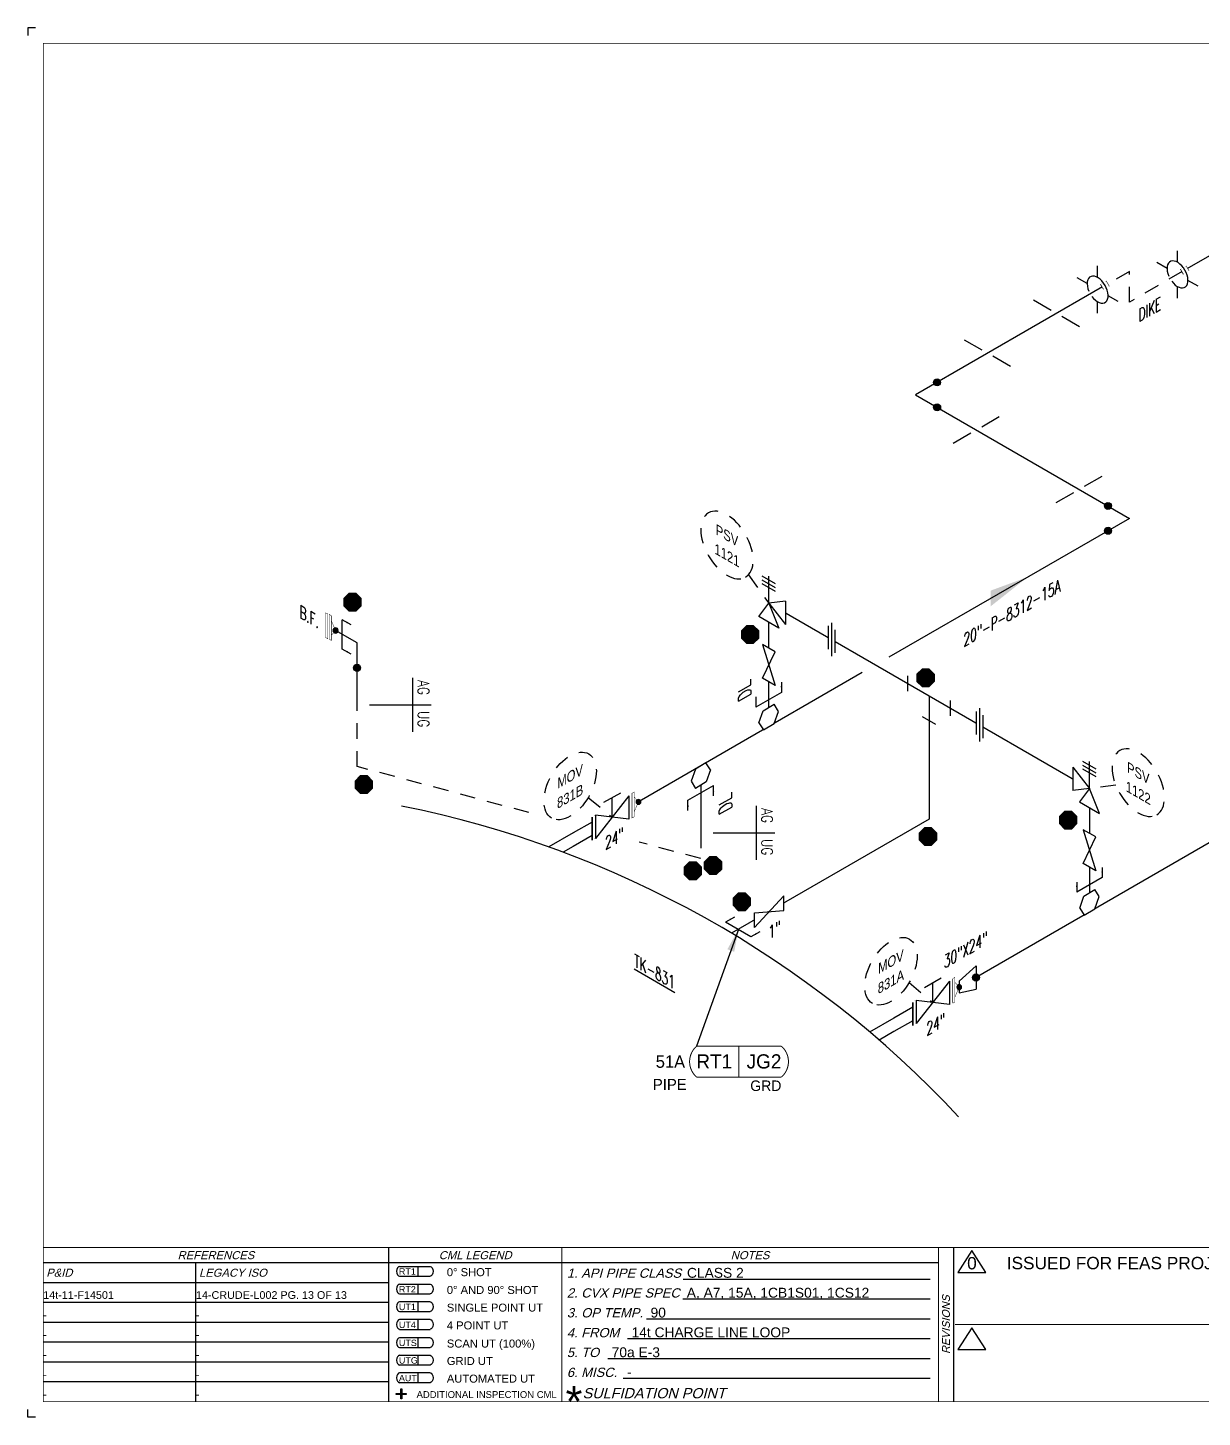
# Model space of a CAD drawing. Header units: inches. Extents: x 0.1 to 17.4, y 0.1 to 11.4.
# Drawn here: x 0.12 to 9.64, y 0.12 to 11.37 of the extents above; entities that cross this region are included whole.
import ezdxf
from ezdxf.enums import TextEntityAlignment as Align

# ---------------------------------------------------------------- set-up
doc = ezdxf.new("R2010")
doc.units = ezdxf.units.IN
doc.header["$MEASUREMENT"] = 0
doc.linetypes.add('HIDDEN2', pattern=[0.1875, 0.125, -0.0625])
for name, color, linetype in [('3', 1, 'Continuous'), ('BORDER', 3, 'Continuous'), ('BORDERTEXT', 7, 'Continuous'), ('COMP', 1, 'Continuous'), ('DL', 20, 'Continuous'), ('EQUIP', 131, 'Continuous'), ('EQUIP-ANNO', 150, 'Continuous'), ('FITTINGS', 4, 'Continuous'), ('FLOW', 1, 'Continuous'), ('PART_PCML', 7, 'Continuous'), ('PART_SelectedCML_RT', 132, 'Continuous'), ('PIPE-ANNO', 150, 'HIDDEN2'), ('TEXT', 7, 'Continuous'), ('WELD POINTS', 41, 'Continuous'), ('Welds', 7, 'Continuous')]:
    doc.layers.add(name, color=color, linetype=linetype)
doc.layers.add('PIPE', color=7, linetype='Continuous', lineweight=30)
doc.styles.add('CMLPAS', font='')
doc.styles.add('FEASStandard', font='arial.ttf')
doc.styles.add('ISO30', font='simplex.shx', dxfattribs={"width": 0.85, "oblique": 30, "height": 0.075})
doc.styles.add('PART_Standard', font='romans', dxfattribs={"width": 0.8, "height": 0.09})
doc.styles.add('Richmond', font='arial.ttf')
doc.styles.add('SIMPLEX', font='ROMANS')
doc.styles.get("Standard").update_dxf_attribs({"font": 'arial.ttf'})
doc.styles.get('CMLPAS').set_extended_font_data('Cordia New')
doc.dimstyles.new('Richmond', dxfattribs={"dimtxt": 0.18, "dimasz": 0.18, "dimexe": 0.18, "dimexo": 0.0625, "dimgap": 0.09, "dimtad": 0, "dimtih": 1, "dimtoh": 1, "dimdec": 4, "dimzin": 0, "dimdsep": 46, "dimtxsty": 'Richmond', "dimcen": 0.09, "dimadec": 0, "dimazin": 0, "dimtfac": 1, "dimtdec": 4, "dimtofl": 0, "dimtmove": 0, "dimatfit": 3, "dimfxl": 1, "dimtolj": 1, "dimtzin": 0, "dimarcsym": 0})
doc.dimstyles.get("Standard").update_dxf_attribs({"dimtxt": 0.18, "dimasz": 0.18, "dimexe": 0.18, "dimexo": 0.0625, "dimgap": 0.09, "dimtad": 0, "dimtih": 1, "dimtoh": 1, "dimdec": 4, "dimzin": 0, "dimdsep": 46, "dimtxsty": 'Standard', "dimcen": 0.09, "dimadec": 0, "dimazin": 0, "dimtfac": 1, "dimtdec": 4, "dimtofl": 0, "dimtmove": 0, "dimatfit": 3, "dimfxl": 1, "dimtolj": 1, "dimtzin": 0, "dimarcsym": 0})

# ---------------------------------------------------------------- blocks, each defined once
blk = doc.blocks.new('Border')
h = blk.add_hatch(color=256)
h.dxf.hatch_style = 1
h.paths.add_polyline_path([(3.147, 0.317), (3.11, 0.317), (3.11, 0.31), (3.147, 0.31), (3.147, 0.273), (3.154, 0.273), (3.154, 0.31), (3.191, 0.31), (3.191, 0.317), (3.154, 0.317), (3.154, 0.354), (3.147, 0.354)])
blk.add_line((5.432, 1.244), (7.435, 1.244))
for points in [[(5.43, 1.083), (7.435, 1.083)], [(5.136, 0.922), (7.435, 0.922)], [(4.982, 0.762), (7.435, 0.762)], [(4.822, 0.601), (7.435, 0.601)], [(3.147, 0.317), (3.147, 0.354), (3.154, 0.354), (3.154, 0.317)], [(4.947, 0.44), (7.435, 0.44)], [(3.147, 0.31), (3.11, 0.31), (3.11, 0.317), (3.147, 0.317)], [(3.154, 0.31), (3.154, 0.273), (3.147, 0.273), (3.147, 0.31)], [(3.154, 0.317), (3.191, 0.317), (3.191, 0.31), (3.154, 0.31)]]:
    blk.add_lwpolyline(points)
at = {"layer": 'BORDER'}
for p, q in [((7.625, 0.25), (7.625, 1.5)), ((7.5, 1.375), (0.25, 1.375)), ((1.487, 0.25), (1.487, 1.375)), ((1.487, 1.214), (0.25, 1.214)), ((3.048, 1.214), (1.487, 1.214)), ((1.487, 1.054), (0.25, 1.054)), ((3.048, 1.054), (1.487, 1.054)), ((1.487, 0.893), (0.25, 0.893)), ((3.048, 0.893), (1.487, 0.893)), ((1.487, 0.732), (0.25, 0.732)), ((3.048, 0.732), (1.487, 0.732)), ((1.487, 0.571), (0.25, 0.571)), ((3.048, 0.571), (1.487, 0.571)), ((1.487, 0.411), (0.25, 0.411)), ((3.048, 0.411), (1.487, 0.411))]:
    blk.add_line(p, q, dxfattribs=at)
at = {"layer": 'BORDER', "const_width": 0.005}
blk.add_lwpolyline([(0.25, 0.25), (17.25, 0.25), (17.25, 11.25), (0.25, 11.25)], close=True, dxfattribs=at)
at = {"layer": 'BORDER', "const_width": 0.00833}
for points in [[(17.25, 1.5), (0.25, 1.5)], [(3.048, 0.25), (3.048, 1.5)], [(4.45, 0.25), (4.45, 1.5)], [(7.5, 0.25), (7.5, 1.5)], [(7.634, 0.875), (10.375, 0.875)]]:
    blk.add_lwpolyline(points, dxfattribs=at)
at = {"layer": 'BORDERTEXT', "color": 7, "linetype": 'Continuous'}
for p, q in [((3.137, 1.346), (3.383, 1.346)), ((3.137, 1.267), (3.383, 1.267)), ((3.137, 1.202), (3.383, 1.202)), ((3.137, 1.123), (3.383, 1.123))]:
    blk.add_line(p, q, dxfattribs=at)
at = {"layer": 'BORDERTEXT'}
for p, q in [((3.283, 1.346), (3.283, 1.267)), ((3.283, 1.202), (3.283, 1.123)), ((3.283, 1.059), (3.283, 0.98)), ((3.283, 1.059), (3.283, 0.98)), ((3.283, 0.915), (3.283, 0.836)), ((3.283, 0.915), (3.283, 0.836)), ((3.283, 0.768), (3.283, 0.689)), ((3.283, 0.768), (3.283, 0.689)), ((3.283, 0.626), (3.283, 0.548)), ((3.283, 0.626), (3.283, 0.548)), ((3.283, 0.483), (3.283, 0.405)), ((3.283, 0.483), (3.283, 0.405))]:
    blk.add_line(p, q, dxfattribs=at)
at = {"layer": 'BORDERTEXT', "color": 7}
for p, q in [((3.383, 1.059), (3.137, 1.059)), ((3.137, 0.98), (3.383, 0.98)), ((3.383, 0.915), (3.137, 0.915)), ((3.137, 0.836), (3.383, 0.836)), ((3.383, 0.768), (3.137, 0.768)), ((3.137, 0.689), (3.383, 0.689)), ((3.383, 0.626), (3.137, 0.626)), ((3.137, 0.548), (3.383, 0.548)), ((3.383, 0.483), (3.137, 0.483)), ((3.137, 0.405), (3.383, 0.405))]:
    blk.add_line(p, q, dxfattribs=at)
at = {"layer": 'BORDERTEXT'}
for centre in [(3.137, 1.307), (3.137, 1.163), (3.137, 1.02), (3.137, 0.876), (3.137, 0.729), (3.137, 0.587), (3.137, 0.444)]:
    blk.add_ellipse(centre, major_axis=(0, -0.0394), ratio=0.624439, start_param=3.141593, end_param=6.283185, dxfattribs=at)
at = {"layer": 'BORDERTEXT', "extrusion": (0, 0, -1)}
for centre in [(3.383, 1.307), (3.383, 1.163), (3.383, 1.02), (3.383, 0.876), (3.383, 0.729), (3.383, 0.587), (3.383, 0.444)]:
    blk.add_ellipse(centre, major_axis=(0, -0.0394), ratio=0.624439, start_param=3.141593, end_param=6.283185, dxfattribs=at)
at = {"layer": 'BORDERTEXT', "style": 'FEASStandard', "oblique": 15}
for s, p in [('REFERENCES', (1.649, 1.437)), ('CML LEGEND', (3.749, 1.437)), ('NOTES', (5.975, 1.437))]:
    blk.add_text(s, height=0.065, dxfattribs=at).set_placement(p, align=Align.MIDDLE)
for s, p in [('P&ID', (0.275, 1.295)), ('LEGACY ISO', (1.512, 1.295))]:
    blk.add_text(s, height=0.065, dxfattribs=at).set_placement(p, align=Align.MIDDLE_LEFT)
at = {"layer": 'BORDERTEXT', "style": 'FEASStandard'}
for s, height, p in [('RT1', 0.0518, (3.131, 1.279)), ('0%%D SHOT', 0.0648, (3.519, 1.267)), ('RT2', 0.0518, (3.131, 1.135)), ('0%%D AND 90%%D SHOT', 0.0648, (3.519, 1.123)), ('UT1', 0.0518, (3.131, 0.992)), ('SINGLE POINT UT', 0.0648, (3.519, 0.98)), ('4 POINT UT', 0.0648, (3.519, 0.836)), ('UT4', 0.0518, (3.131, 0.847)), ('UTS', 0.0518, (3.131, 0.701)), ('SCAN UT (100%%%)', 0.0648, (3.519, 0.689)), ('UTG', 0.0518, (3.131, 0.559)), ('GRID UT', 0.0648, (3.519, 0.548)), ('AUT', 0.0518, (3.131, 0.416)), ('AUTOMATED UT', 0.0648, (3.519, 0.405)), ('ADDITIONAL INSPECTION CML', 0.055, (3.274, 0.281))]:
    blk.add_text(s, height=height, dxfattribs=at).set_placement(p)
at = {"layer": 'BORDERTEXT', "style": 'FEASStandard', "oblique": 15}
for s, height, p in [('1. API PIPE CLASS', 0.075, (4.491, 1.254)), ('2. CVX PIPE SPEC', 0.075, (4.491, 1.094)), ('3. OP TEMP.', 0.075, (4.491, 0.933)), ('4. FROM ', 0.075, (4.491, 0.772)), ('5. TO ', 0.075, (4.491, 0.612)), ('6. MISC. ', 0.075, (4.491, 0.451)), ('SULFIDATION POINT', 0.08333, (4.619, 0.278))]:
    blk.add_text(s, height=height, dxfattribs=at).set_placement(p)
blk.add_text('REVISIONS', height=0.0625, rotation=90, dxfattribs=at).set_placement((7.562, 0.875), align=Align.MIDDLE)
at = {"layer": 'BORDERTEXT', "insert": (4.481, 0.378), "char_height": 0.25, "attachment_point": 1, "style": 'FEASStandard'}
blk.add_mtext('*', dxfattribs=at)
blk = doc.blocks.new('BORDER TEXT')
at = {"layer": 'BORDERTEXT'}
for tag, p, height, style in [('API_PIPE_CLASS', (5.464, 1.254), 0.08, 'Richmond'), ('MATERIAL1', (12.263, 1.211), 0.08, 'Richmond'), ('P&ID_#1', (0.25, 1.083), 0.0625, 'FEASStandard'), ('LINE_#1', (1.487, 1.083), 0.0625, 'FEASStandard'), ('CVX_PIPE_SPEC', (5.462, 1.093), 0.08, 'Richmond'), ('OP_TEMP', (5.169, 0.932), 0.08, 'Richmond'), ('MATERIAL2', (12.263, 1.04), 0.08, 'Richmond'), ('P&ID_#2', (0.25, 0.922), 0.0625, 'FEASStandard'), ('LINE_#2', (1.487, 0.922), 0.0625, 'FEASStandard'), ('MATERIAL3', (12.263, 0.868), 0.08, 'Richmond'), ('P&ID_#3', (0.25, 0.762), 0.0625, 'FEASStandard'), ('LINE_#3', (1.487, 0.762), 0.0625, 'FEASStandard'), ('FROM', (5.015, 0.772), 0.08, 'Richmond'), ('TO', (4.854, 0.611), 0.08, 'Richmond'), ('MATERIAL4', (12.263, 0.696), 0.08, 'Richmond'), ('P&ID_#4', (0.25, 0.601), 0.0625, 'FEASStandard'), ('LINE_#4', (1.487, 0.601), 0.0625, 'FEASStandard'), ('MATERIAL5', (12.263, 0.525), 0.08, 'Richmond'), ('P&ID_#5', (0.25, 0.44), 0.0625, 'FEASStandard'), ('LINE_#5', (1.487, 0.44), 0.0625, 'FEASStandard'), ('MISC', (4.979, 0.451), 0.08, 'Richmond'), ('INSULATION', (12.928, 0.414), 0.0625, 'FEASStandard'), ('P&ID_#6', (0.25, 0.28), 0.0625, 'FEASStandard'), ('LINE_#6', (1.487, 0.28), 0.0625, 'FEASStandard'), ('PWHT', (12.928, 0.281), 0.0625, 'FEASStandard')]:
    blk.add_attdef(tag, p, '', height=height, dxfattribs=dict(at, style=style))
at = {"layer": 'BORDERTEXT', "style": 'FEASStandard'}
for tag, p in [('DR.BY', (11.075, 0.562)), ('DR.BY_DATE', (11.95, 0.562)), ('CHK_BY', (11.075, 0.354)), ('CHK._BY_DATE', (11.95, 0.354))]:
    blk.add_attdef(tag, text='', height=0.1, dxfattribs=at).set_placement(p, align=Align.MIDDLE_CENTER)
at = {"layer": 'BORDERTEXT', "style": 'PART_Standard', "width": 0.8}
for tag, p in [('PLANT_NUMBER', (13.938, 0.384)), ('SYSTEM_NUMBER', (14.812, 0.384)), ('CIRCUIT_NUMBER', (15.688, 0.384)), ('SHEET_NUMBER', (16.5, 0.384)), ('REVISION', (17.062, 0.384))]:
    blk.add_attdef(tag, text='', height=0.15, dxfattribs=at).set_placement(p, align=Align.MIDDLE_CENTER)
blk = doc.blocks.new('6_PASS-THROUGH_GRADE_00')
at = {"color": 0, "linetype": 'ByBlock', "lineweight": -2}
for p, q in [((-0.166, 0.096), (-0.085, 0.049)), ((0.085, 0.049), (0.166, 0.096)), ((-0.166, -0.096), (-0.085, -0.049)), ((-0.024, -0.045), (0, -0.045)), ((-0.024, -0.093), (0, -0.093)), ((0, -0.045), (0, -0.093)), ((0, -0.045), (0.024, -0.045)), ((0, -0.093), (0.024, -0.093)), ((0.085, -0.049), (0.166, -0.096))]:
    blk.add_line(p, q, dxfattribs=at)
blk.add_wipeout([(-0.024, -0.045), (0.024, -0.045), (0.024, -0.093), (-0.024, -0.093)], dxfattribs=at)
blk.add_ellipse((0, 0), major_axis=(-0.12, 0), ratio=0.57735, start_param=4.915034, end_param=10.792929, dxfattribs=at)
blk = doc.blocks.new('2_ELBOW_WELD_330')
at = {"linetype": 'ByBlock', "lineweight": -2}
h = blk.add_hatch(color=0, dxfattribs=at)
edge = h.paths.add_edge_path()
edge.add_arc((0.174, -0.1), 0.0286, 0, 360)
h = blk.add_hatch(color=0, dxfattribs=at)
edge = h.paths.add_edge_path()
edge.add_arc((0, -0.201), 0.0286, 0, 360)
at = {"color": 0, "linetype": 'ByBlock', "lineweight": -2}
for centre in [(0.174, -0.1), (0, -0.201)]:
    blk.add_circle(centre, 0.0286, dxfattribs=at)
blk = doc.blocks.new('2_NOZZLE_FLANGE_EQUIPMENT_30')
blk.add_wipeout([(-0.176, -0.046), (-0.176, -0.156), (-0.023, -0.068), (-0.023, -0.107), (0, -0.094), (0, 0.094), (-0.023, 0.08), (-0.023, 0.041)])
at = {"color": 0, "linetype": 'ByBlock', "lineweight": -2}
for p, q in [((-0.023, 0.041), (-0.176, -0.046)), ((-0.023, -0.107), (-0.023, 0.08)), ((0, -0.094), (0, 0.094)), ((-0.023, -0.068), (-0.176, -0.156))]:
    blk.add_line(p, q, dxfattribs=at)
blk = doc.blocks.new('3_VALVE_FLANGE_GATE_30')
at = {"color": 0, "linetype": 'ByBlock', "lineweight": -2}
blk.add_wipeout([(-0.162, -0.187), (-0.135, -0.172), (0, 0), (0.135, -0.016), (0.162, 0), (0.162, 0.187), (0.135, 0.172), (0, 0), (-0.135, 0.016), (-0.162, 0)], dxfattribs=at)
for p, q in [((0.135, 0.172), (-0.135, -0.172)), ((0.068, 0.195), (-0.068, 0.117)), ((0, 0), (0, 0.156)), ((0.135, 0.172), (0.135, -0.016)), ((0.162, 0.187), (0.162, 0)), ((-0.162, 0), (-0.162, -0.187)), ((-0.135, 0.016), (-0.135, -0.172)), ((0.135, -0.016), (-0.135, 0.016))]:
    blk.add_line(p, q, dxfattribs=at)
blk = doc.blocks.new('AM9A04')
at = {"linetype": 'Continuous', "const_width": 0.01}
blk.add_lwpolyline([(0, -0.289), (0, 0.289), (-0.05, 0.318), (-0.05, -0.26)], close=True, dxfattribs=at)
at = {"const_width": 0.01}
blk.add_lwpolyline([(-0.05, -0.144), (-0.15, 0.087), (-0.05, 0.202)], dxfattribs=at)
blk = doc.blocks.new('A09')
at = {"layer": 'Welds'}
h = blk.add_hatch(color=256, dxfattribs=at)
h.dxf.hatch_style = 1
h.paths.add_polyline_path([(-0.03, 0, 1), (0.03, 0, 1)])
blk.add_circle((0, 0), 0.03, dxfattribs=at)
blk = doc.blocks.new('*U21')
blk.add_wipeout([(0.052, -0.03), (0.017, -0.07), (0.017, -0.11), (0, -0.1), (0, 0.1), (0.017, 0.09), (0.017, 0.05)]).dxf.layer = 'COMP'
at = {"layer": '3', "xscale": 0.65, "yscale": 0.65, "zscale": 0.65}
blk.add_blockref('A09', (0.052, -0.03), dxfattribs=at)
at = {"layer": 'COMP', "xscale": 0.3466300616258731, "yscale": 0.3466300616258731, "zscale": 0.3466300616258731, "rotation": 180}
blk.add_blockref('AM9A04', (0, 0), dxfattribs=at)
blk = doc.blocks.new('*U23')
blk.add_wipeout([(0.043, 0.026), (0.078, 0.124), (0.043, 0.182), (-0.045, 0.129), (-0.079, 0.031), (-0.043, -0.026)])
at = {"layer": 'FITTINGS', "linetype": 'Continuous'}
for p, q in [((-0.079, 0.031), (-0.045, 0.129)), ((-0.045, 0.129), (0.043, 0.182)), ((0.078, 0.124), (0.043, 0.182)), ((0.043, 0.026), (0.078, 0.124)), ((-0.079, 0.031), (-0.043, -0.026)), ((-0.043, -0.026), (0.043, 0.026))]:
    blk.add_line(p, q, dxfattribs=at)
blk = doc.blocks.new('2_TEE_THREAD_30')
at = {"color": 0, "linetype": 'ByBlock', "lineweight": -2}
for p, q in [((0.054, 0.232), (-0.054, 0.17)), ((0.174, 0.163), (0.174, 0.038)), ((-0.054, -0.232), (0.054, -0.17))]:
    blk.add_line(p, q, dxfattribs=at)
blk = doc.blocks.new('3_VALVE_THREAD_PSV_30')
at = {"color": 0, "linetype": 'ByBlock', "lineweight": -2}
blk.add_wipeout([(-0.081, -0.203), (0, 0), (0.135, 0.172), (0.135, -0.016), (0, 0), (0.081, -0.109)], dxfattribs=at)
for p, q in [((-0.054, 0.156), (0.054, 0.219)), ((-0.054, 0.125), (0.054, 0.187)), ((-0.054, 0.094), (0.054, 0.156)), ((0, 0), (0, 0.219)), ((0.135, 0.172), (0, 0)), ((0.135, 0.172), (0.135, -0.016)), ((-0.081, -0.203), (0, 0)), ((0, 0), (0.135, -0.016)), ((0, 0), (0.081, -0.109)), ((0.081, -0.109), (-0.081, -0.203))]:
    blk.add_line(p, q, dxfattribs=at)
blk = doc.blocks.new('3_VALVE_THREAD_PSV_330')
at = {"color": 0, "linetype": 'ByBlock', "lineweight": -2}
for p, q in [((0.054, 0.156), (-0.054, 0.219)), ((0.054, 0.125), (-0.054, 0.187)), ((0.054, 0.094), (-0.054, 0.156))]:
    blk.add_line(p, q, dxfattribs=at)
blk.add_wipeout([(0.135, 0.016), (0, 0), (-0.081, -0.109), (0.081, -0.203), (0, 0), (0.135, -0.172)], dxfattribs=at)
for p, q in [((0, 0), (0, 0.219)), ((0.135, 0.016), (0, 0)), ((0.135, 0.016), (0.135, -0.172)), ((-0.081, -0.109), (0, 0)), ((0.081, -0.203), (-0.081, -0.109)), ((0, 0), (0.135, -0.172)), ((0, 0), (0.081, -0.203))]:
    blk.add_line(p, q, dxfattribs=at)
blk = doc.blocks.new('*U29')
blk.add_wipeout([(-0.051, -0.107), (0.051, -0.166), (0, 0), (0.051, 0.107), (-0.051, 0.166), (0, 0)]).dxf.layer = 'FITTINGS'
at = {"layer": 'FITTINGS'}
blk.add_lwpolyline([(-0.051, -0.107), (0.051, 0.107), (-0.051, 0.166), (0.051, -0.166)], close=True, dxfattribs=at)
blk = doc.blocks.new('*U30')
blk.add_wipeout([(-0.043, -0.026), (-0.078, -0.124), (-0.043, -0.182), (0.045, -0.129), (0.079, -0.031), (0.043, 0.026)])
at = {"layer": 'FITTINGS', "linetype": 'Continuous'}
for p, q in [((0.043, 0.026), (-0.043, -0.026)), ((0.079, -0.031), (0.043, 0.026)), ((-0.043, -0.026), (-0.078, -0.124)), ((0.079, -0.031), (0.045, -0.129)), ((-0.078, -0.124), (-0.043, -0.182)), ((0.045, -0.129), (-0.043, -0.182))]:
    blk.add_line(p, q, dxfattribs=at)
blk = doc.blocks.new('2_UNION_THREAD_30')
at = {"color": 0, "linetype": 'ByBlock', "lineweight": -2}
blk.add_wipeout([(-0.027, -0.109), (0.027, -0.078), (0.027, 0.109), (-0.027, 0.078)], dxfattribs=at)
for p, q in [((0, 0.135), (0, -0.135)), ((-0.027, 0.078), (-0.027, -0.109)), ((0.027, 0.109), (0.027, -0.078))]:
    blk.add_line(p, q, dxfattribs=at)
blk = doc.blocks.new('DL_Vert_330')
at = {"layer": 'DL', "style": 'ISO30', "oblique": 330, "width": 0.85}
blk.add_text('DL', height=0.1, rotation=90, dxfattribs=at).set_placement((0, 0))
blk = doc.blocks.new('1_ID-BUBBLE_INSTRUMENT_330')
at = {"color": 0, "linetype": 'ByBlock', "lineweight": -2, "extrusion": (0, 0, -1)}
blk.add_ellipse((0, 0), major_axis=(0.15, -0.26), ratio=0.57735, dxfattribs=at)
at = {"color": 0, "linetype": 'ByBlock', "lineweight": -2, "oblique": 330}
for tag, p in [('INST.TYPE', (0.019, 0.067)), ('NUM', (0.019, -0.094))]:
    blk.add_attdef(tag, text='', height=0.075, rotation=330, dxfattribs=at).set_placement(p, align=Align.MIDDLE_CENTER)
blk = doc.blocks.new('1_Text_330')
at = {"layer": 'TEXT', "style": 'PART_Standard', "oblique": 330, "width": 0.8}
blk.add_attdef('3/4"', (0, 0), '', height=0.09, rotation=330, dxfattribs=at)
blk = doc.blocks.new('2_REDUCER_THREAD_CONCENTRIC_30')
at = {"color": 0, "linetype": 'ByBlock', "lineweight": -2}
blk.add_wipeout([(0.068, 0.086), (-0.068, 0.055), (-0.068, -0.133), (0.068, -0.008)], dxfattribs=at)
for p, q in [((0.068, 0.086), (-0.068, 0.055)), ((-0.068, -0.133), (-0.068, 0.055)), ((0.068, -0.008), (0.068, 0.086)), ((0.068, -0.008), (-0.068, -0.133))]:
    blk.add_line(p, q, dxfattribs=at)
blk = doc.blocks.new('2_WELD_SINGLE_00')
at = {"linetype": 'ByBlock', "lineweight": -2}
h = blk.add_hatch(color=0, dxfattribs=at)
edge = h.paths.add_edge_path()
edge.add_arc((0, 0), 0.0286, 0, 360)
at = {"color": 0, "linetype": 'ByBlock', "lineweight": -2}
blk.add_circle((0, 0), 0.0286, dxfattribs=at)
blk = doc.blocks.new('1_ID-BUBBLE_INSTRUMENT_30')
at = {"color": 0, "linetype": 'ByBlock', "lineweight": -2}
blk.add_ellipse((0, 0), major_axis=(-0.15, -0.26), ratio=0.57735, dxfattribs=at)
at = {"color": 0, "linetype": 'ByBlock', "lineweight": -2, "oblique": 30}
for tag, p in [('INST.TYPE', (-0.019, 0.067)), ('NUM', (-0.019, -0.094))]:
    blk.add_attdef(tag, text='', height=0.075, rotation=30, dxfattribs=at).set_placement(p, align=Align.MIDDLE_CENTER)
blk = doc.blocks.new('1_Text_30')
at = {"layer": 'TEXT', "style": 'PART_Standard', "oblique": 30, "width": 0.8}
blk.add_attdef('TEXT', (0, 0), '', height=0.09, rotation=30, dxfattribs=at)
blk = doc.blocks.new('1_ARROW_FLOW_30')
at = {"color": 0, "linetype": 'ByBlock'}
blk.add_solid([(-0.15, -0.15), (0.15, 0.087), (-0.15, -0.023)], dxfattribs=at)
blk = doc.blocks.new('*U46')
blk.add_wipeout([(-0.118, -0.009), (-0.118, -0.128), (0, 0), (0.118, 0.009), (0.118, 0.128), (0, 0)]).dxf.layer = 'FITTINGS'
at = {"layer": 'FITTINGS'}
blk.add_lwpolyline([(-0.118, -0.009), (0.118, 0.009), (0.118, 0.128), (-0.118, -0.128)], close=True, dxfattribs=at)
blk = doc.blocks.new('1_Text_00')
at = {"layer": 'TEXT', "style": 'PART_Standard', "width": 0.8}
blk.add_attdef('TEXT', (-0.062, -0.014), '', height=0.09, dxfattribs=at)
blk = doc.blocks.new('4_SUPPORT_I-BEAM_30')
at = {"color": 0, "linetype": 'ByBlock', "lineweight": -2}
for p, q in [((-0.044, 0.025), (-0.186, 0.107)), ((0.186, -0.107), (0.044, -0.025))]:
    blk.add_line(p, q, dxfattribs=at)
blk = doc.blocks.new('PART_PCML')
blk.add_hatch(color=0).paths.add_polyline_path([(-0.07, -0.029), (-0.029, -0.07), (0.029, -0.07), (0.07, -0.029), (0.07, 0.029), (0.029, 0.07), (-0.029, 0.07), (-0.07, 0.029)])
at = {"color": 7, "const_width": 0.009}
blk.add_lwpolyline([(-0.07, 0.029), (-0.029, 0.07), (0.029, 0.07), (0.07, 0.029), (0.07, -0.029), (0.029, -0.07), (-0.029, -0.07), (-0.07, -0.029), (-0.07, 0.029), (-0.029, 0.07)], dxfattribs=at)
at = {"color": 18, "true_color": 0x000000}
blk.add_lwpolyline([(-0.029, 0.07), (-0.07, 0.029), (-0.07, -0.029), (-0.029, -0.07), (0.029, -0.07), (0.07, -0.029), (0.07, 0.029), (0.029, 0.07)], close=True, dxfattribs=at)
at = {"color": 7, "true_color": 0xffffff, "style": 'SIMPLEX', "width": 0.8, "flags": 1}
for tag, p in [('CIRCUIT', (-0.094, 0.089)), ('DM', (-0.053, -0.133)), ('TYPE', (-0.075, -0.204))]:
    blk.add_attdef(tag, p, '', height=0.0586, dxfattribs=at)
at = {"color": 7, "true_color": 0xffffff, "style": 'SIMPLEX', "width": 0.8}
blk.add_attdef('DMDISP', text='', height=0.0586, dxfattribs=at).set_placement((0, 0), align=Align.MIDDLE_CENTER)
blk = doc.blocks.new('CMLPAS')
at = {"const_width": 0.008}
blk.add_lwpolyline([(0.063, 0.125, 0.454441), (0.063, -0.125), (0.75, -0.125, 0.454441), (0.75, 0.125)], format="xyb", close=True, dxfattribs=at)
blk.add_lwpolyline([(0.406, -0.125), (0.406, 0.125)], dxfattribs=at)
at = {"style": 'CMLPAS', "flags": 1}
for tag, p in [('STATE', (0.75, 0.623)), ('DL', (0.75, 0.482)), ('CIRCUIT', (0.75, 0.341)), ('SUBSINTERVAL(MONTHS)', (-0.025, -0.335)), ('OLD_ID', (0.75, -0.337)), ('OLD_NDE', (0.75, -0.478)), ('OLD_ENTY', (0.741, -0.636)), ('SIZE', (0.747, -0.761)), ('SPEC', (0.747, -0.902)), ('JUSTIFY', (0.747, -1.043)), ('COMMENTS', (0.747, -1.185)), ('OLD_ASSET', (0.75, -1.326)), ('SCHED', (0.737, -1.469)), ('NOM_THICK', (0.752, -1.61)), ('CORR_ALLOW', (0.763, -1.745)), ('TML_STATUS', (0.772, -1.878)), ('FLOW_ORDER', (0.778, -2.13))]:
    blk.add_attdef(tag, text='', height=0.1, dxfattribs=at).set_placement(p, align=Align.MIDDLE_RIGHT)
at = {"style": 'CMLPAS'}
for tag, height, p in [('CHILD', 0.25, (0.75, 0.269)), ('###', 0.115, (0.75, 0.002)), ('ACCESS', 0.085, (0.75, -0.195))]:
    blk.add_attdef(tag, text='', height=height, dxfattribs=at).set_placement(p, align=Align.MIDDLE_RIGHT)
at = {"color": 152, "style": 'CMLPAS'}
for tag, height, p in [('SPECIAL', 0.085, (0.405, 0.19)), ('DM-TYPE', 0.1, (-0.03, 0)), ('COMP', 0.09, (-0.017, -0.185))]:
    blk.add_attdef(tag, text='', height=height, dxfattribs=at).set_placement(p, align=Align.MIDDLE_RIGHT)
at = {"style": 'CMLPAS'}
blk.add_attdef('NDE', text='', height=0.115, dxfattribs=at).set_placement((0.206, 0.002), align=Align.MIDDLE_CENTER)
blk = doc.blocks.new('*U36')
at = {"color": 20, "linetype": 'ByBlock', "ltscale": 0.7}
blk.add_line((0.103, 0.122), (-0.103, 0.003), dxfattribs=at)
for points in [[(0.103, 0.204), (0.103, 0.122)], [(-0.103, 0.086), (-0.103, 0.003)]]:
    blk.add_leader(points, dimstyle='Richmond', override={"dimasz": 0.04, "dimgap": 0.09, "dimtad": 0}, dxfattribs=at)
blk = doc.blocks.new('*U42')
at = {"color": 20, "linetype": 'ByBlock', "ltscale": 0.7}
blk.add_line((0.157, -0.028), (-0.048, 0.09), dxfattribs=at)
for points in [[(0.023, 0.132), (-0.048, 0.09)], [(0.228, 0.013), (0.157, -0.028)]]:
    blk.add_leader(points, dimstyle='Richmond', override={"dimasz": 0.04, "dimgap": 0.09, "dimtad": 0}, dxfattribs=at)
blk = doc.blocks.new('*U43')
at = {"color": 20, "linetype": 'ByBlock', "ltscale": 0.7}
blk.add_line((-0.103, -0.122), (0.103, -0.003), dxfattribs=at)
for points in [[(0.103, -0.086), (0.103, -0.003)], [(-0.103, -0.204), (-0.103, -0.122)]]:
    blk.add_leader(points, dimstyle='Richmond', override={"dimasz": 0.04, "dimgap": 0.09, "dimtad": 0}, dxfattribs=at)
blk = doc.blocks.new('*U44')
at = {"color": 20, "linetype": 'ByBlock', "ltscale": 0.7}
blk.add_line((0.054, -0.15), (0.054, 0.087), dxfattribs=at)
for points in [[(0.126, 0.046), (0.054, 0.087)], [(0.126, -0.191), (0.054, -0.15)]]:
    blk.add_leader(points, dimstyle='Richmond', override={"dimasz": 0.04, "dimgap": 0.09, "dimtad": 0}, dxfattribs=at)

msp = doc.modelspace()

# ---------------------------------------------------------------- linework, layer by layer
for p, q in [((0.125, 11.375), (0.125, 11.312)), ((0.187, 11.375), (0.125, 11.375)), ((0.125, 0.125), (0.125, 0.187)), ((0.187, 0.125), (0.125, 0.125))]:
    msp.add_line(p, q)
at = {"layer": 'BORDERTEXT'}
for points in [[(7.772, 1.474), (7.659, 1.298), (7.885, 1.298)], [(7.772, 0.849), (7.659, 0.673), (7.885, 0.673)]]:
    msp.add_lwpolyline(points, close=True, dxfattribs=at)
at = {"layer": 'COMP', "linetype": 'Continuous', "const_width": 0.00347}
msp.add_lwpolyline([(2.555, 6.428), (2.555, 6.628), (2.537, 6.638), (2.537, 6.438)], close=True, dxfattribs=at)
at = {"layer": 'PIPE'}
for p, q in [((10.78, 10.153), (9.476, 9.401)), ((8.829, 9.277), (7.316, 8.403)), ((7.316, 8.403), (9.048, 7.403)), ((9.048, 7.403), (7.1, 6.279)), ((6.126, 5.716), (6.126, 6.716)), ((6.126, 6.716), (8.724, 5.216)), ((2.792, 6.394), (2.618, 6.495)), ((2.792, 5.894), (2.792, 6.394)), ((12.512, 6.403), (7.316, 3.403)), ((6.883, 6.154), (4.718, 4.903)), ((7.425, 5.966), (7.425, 4.966)), ((5.575, 5.398), (5.575, 4.857)), ((8.724, 5.216), (8.724, 4.216)), ((7.425, 4.966), (5.825, 4.043))]:
    msp.add_line(p, q, dxfattribs=at)
at = {"layer": 'PIPE', "linetype": 'HIDDEN2'}
for p, q in [((9.048, 9.403), (8.829, 9.277)), ((9.048, 9.153), (9.048, 9.403)), ((9.476, 9.401), (9.048, 9.153)), ((2.792, 5.394), (2.792, 5.894)), ((4.184, 5.021), (2.792, 5.394)), ((5.575, 4.857), (5.575, 4.648)), ((5.575, 4.648), (5.076, 4.782))]:
    msp.add_line(p, q, dxfattribs=at)
at = {"layer": 'PIPE-ANNO', "linetype": 'Continuous'}
for p, q in [((3.242, 6.113), (3.242, 5.675)), ((2.892, 5.894), (3.392, 5.894)), ((6.025, 5.076), (6.025, 4.638)), ((5.675, 4.857), (6.175, 4.857))]:
    msp.add_line(p, q, dxfattribs=at)

# ---------------------------------------------------------------- block references
for p in [(5.982, 5.965), (5.826, 5.05)]:
    msp.add_blockref('DL_Vert_330', p)
at = {"layer": 'BORDER'}
msp.add_blockref('Border', (0, 0), dxfattribs=at)
at = {"layer": 'BORDERTEXT'}
ref = msp.add_blockref('BORDER TEXT', (0, 0), dxfattribs=at)
ref.add_attrib('MISC', '-', (4.979, 0.451), dxfattribs={"height": 0.08, "style": 'Richmond'})
ref.add_attrib('TO', '70a E-3', (4.854, 0.611), dxfattribs={"height": 0.08, "style": 'Richmond'})
ref.add_attrib('FROM', '14t CHARGE LINE LOOP', (5.015, 0.772), dxfattribs={"height": 0.08, "style": 'Richmond'})
ref.add_attrib('OP_TEMP', '90', (5.169, 0.932), dxfattribs={"height": 0.08, "style": 'Richmond'})
ref.add_attrib('CVX_PIPE_SPEC', 'A, A7, 15A, 1CB1S01, 1CS12', (5.462, 1.093), dxfattribs={"height": 0.08, "style": 'Richmond'})
ref.add_attrib('API_PIPE_CLASS', 'CLASS 2', (5.464, 1.254), dxfattribs={"height": 0.08, "style": 'Richmond'})
ref.add_attrib('LINE_#6', '-', (1.487, 0.28), dxfattribs={"height": 0.0625, "style": 'FEASStandard'})
ref.add_attrib('LINE_#5', '-', (1.487, 0.44), dxfattribs={"height": 0.0625, "style": 'FEASStandard'})
ref.add_attrib('LINE_#4', '-', (1.487, 0.601), dxfattribs={"height": 0.0625, "style": 'FEASStandard'})
ref.add_attrib('LINE_#3', '-', (1.487, 0.762), dxfattribs={"height": 0.0625, "style": 'FEASStandard'})
ref.add_attrib('LINE_#2', '-', (1.487, 0.922), dxfattribs={"height": 0.0625, "style": 'FEASStandard'})
ref.add_attrib('LINE_#1', '14-CRUDE-L002 PG. 13 OF 13', (1.487, 1.083), dxfattribs={"height": 0.0625, "style": 'FEASStandard'})
ref.add_attrib('P&ID_#6', '-', (0.25, 0.28), dxfattribs={"height": 0.0625, "style": 'FEASStandard'})
ref.add_attrib('P&ID_#5', '-', (0.25, 0.44), dxfattribs={"height": 0.0625, "style": 'FEASStandard'})
ref.add_attrib('P&ID_#4', '-', (0.25, 0.601), dxfattribs={"height": 0.0625, "style": 'FEASStandard'})
ref.add_attrib('P&ID_#3', '-', (0.25, 0.762), dxfattribs={"height": 0.0625, "style": 'FEASStandard'})
ref.add_attrib('P&ID_#2', '-', (0.25, 0.922), dxfattribs={"height": 0.0625, "style": 'FEASStandard'})
ref.add_attrib('P&ID_#1', '14t-11-F14501', (0.25, 1.083), dxfattribs={"height": 0.0625, "style": 'FEASStandard'})
at = {"layer": 'COMP', "xscale": 0.3466300616258731, "yscale": 0.3466300616258731, "zscale": 0.3466300616258731, "rotation": 180}
msp.add_blockref('AM9A04', (2.566, 6.525), dxfattribs=at)
at = {"layer": 'DL'}
for name, p in [('*U44', (2.618, 6.495)), ('*U42', (5.825, 4.043))]:
    msp.add_blockref(name, p, dxfattribs=at)
at = {"layer": 'EQUIP-ANNO'}
ref = msp.add_blockref('1_Text_330', (5.037, 3.775), dxfattribs=at)
ref.add_attrib('3/4"', '%%UTK-831', (5.037, 3.775), dxfattribs={"layer": 'PIPE-ANNO', "height": 0.09, "rotation": 330, "style": 'PART_Standard', "oblique": 330, "width": 0.8})
at = {"layer": 'FITTINGS'}
msp.add_blockref('4_SUPPORT_I-BEAM_30', (7.898, 8.74), dxfattribs=at)
at = {"layer": 'FITTINGS', "xscale": -1}
for p in [(7.807, 8.12), (8.641, 7.638)]:
    msp.add_blockref('4_SUPPORT_I-BEAM_30', p, dxfattribs=at)
at = {"layer": 'FITTINGS', "rotation": 239.9999999999999}
msp.add_blockref('2_TEE_THREAD_30', (7.425, 5.966), dxfattribs=at)
at = {"layer": 'FLOW'}
msp.add_blockref('1_ARROW_FLOW_30', (8.074, 6.841), dxfattribs=at)
at = {"layer": 'PART_PCML', "color": 13}
for p in [(2.755, 6.724), (7.397, 6.112), (2.847, 5.247), (7.416, 4.827), (5.675, 4.592)]:
    msp.add_blockref('PART_PCML', p, dxfattribs=at).add_auto_attribs({'DMDISP': '85A'})
at = {"layer": 'PART_PCML', "color": 96}
msp.add_blockref('PART_PCML', (5.512, 4.549), dxfattribs=at).add_auto_attribs({'DMDISP': '51B'})
at = {"layer": 'PART_SelectedCML_RT'}
msp.add_blockref('CMLPAS', (5.479, 3.004), dxfattribs=at).add_auto_attribs({'###': 'JG2', 'NDE': 'RT1', 'DM-TYPE': '51A', 'COMP': 'PIPE', 'ACCESS': 'GRD'})
at = {"layer": 'PIPE-ANNO'}
msp.add_blockref('1_ID-BUBBLE_INSTRUMENT_330', (9.119, 5.263), dxfattribs=at).add_auto_attribs({'INST.TYPE': 'PSV', 'NUM': '1122'})
at = {"layer": 'TEXT'}
for name, p, values in [('1_Text_30', (7.705, 6.361), {'TEXT': '20"-P-8312-15A'}), ('1_Text_330', (2.325, 6.601), {'3/4"': 'B.F.'})]:
    msp.add_blockref(name, p, dxfattribs=at).add_auto_attribs(values)
at = {"layer": 'TEXT', "rotation": 270}
for p, values in [((3.299, 6.031), {'TEXT': 'AG'}), ((3.299, 5.782), {'TEXT': 'UG'}), ((6.082, 4.994), {'TEXT': 'AG'}), ((6.082, 4.745), {'TEXT': 'UG'})]:
    msp.add_blockref('1_Text_00', p, dxfattribs=at).add_auto_attribs(values)
at = {"layer": 'WELD POINTS'}
for p, rotation in [((7.316, 8.403), 59.99999999999999), ((9.048, 7.403), 239.9999999999999)]:
    msp.add_blockref('2_ELBOW_WELD_330', p, dxfattribs=dict(at, rotation=rotation))
msp.add_blockref('2_WELD_SINGLE_00', (2.792, 6.193), dxfattribs=at)
at = {"layer": 'Welds', "xscale": -0.7, "yscale": 0.7, "zscale": 0.7}
msp.add_blockref('A09', (2.618, 6.495), dxfattribs=at)

# ---------------------------------------------------------------- texts
at = {"layer": 'BORDERTEXT', "style": 'FEASStandard'}
msp.add_text('ISSUED FOR FEAS PROJECT', height=0.1, dxfattribs=at).set_placement((9.028, 1.373), align=Align.MIDDLE_CENTER)
msp.add_attdef('0', text='', height=0.1, dxfattribs=at).set_placement((7.772, 1.372), align=Align.MIDDLE_CENTER)

# ---------------------------------------------------------------- leaders
at = {"layer": 'PART_SelectedCML_RT'}
msp.add_leader([(5.88, 4.073), (5.54, 3.129)], dimstyle='Standard', dxfattribs=at)

# ---------------------------------------------------------------- next in the draw order: block references
at = {"layer": 'FITTINGS', "rotation": 120}
for p in [(9.437, 9.378), (8.79, 9.255)]:
    msp.add_blockref('6_PASS-THROUGH_GRADE_00', p, dxfattribs=at)
at = {"layer": 'FITTINGS'}
for name, p in [('3_VALVE_THREAD_PSV_330', (6.126, 6.716)), ('*U29', (6.126, 6.216)), ('2_NOZZLE_FLANGE_EQUIPMENT_30', (4.718, 4.903)), ('*U29', (8.724, 4.716)), ('2_NOZZLE_FLANGE_EQUIPMENT_30', (7.316, 3.403))]:
    msp.add_blockref(name, p, dxfattribs=at)
at = {"layer": 'FITTINGS', "xscale": -1}
for name, p in [('2_UNION_THREAD_30', (6.634, 6.423)), ('2_UNION_THREAD_30', (7.832, 5.731)), ('3_VALVE_THREAD_PSV_30', (8.724, 5.216))]:
    msp.add_blockref(name, p, dxfattribs=at)
at = {"layer": 'PIPE'}
for name, p in [('*U23', (6.126, 5.716)), ('*U30', (5.575, 5.398)), ('*U23', (8.724, 4.216))]:
    msp.add_blockref(name, p, dxfattribs=at)

# ---------------------------------------------------------------- next in the draw order: linework, layer by layer
at = {"layer": 'FITTINGS'}
for p, q in [((4.542, 4.857), (4.344, 4.742)), ((4.542, 4.747), (4.46, 4.7)), ((7.14, 3.357), (6.943, 3.243)), ((7.14, 3.247), (7.02, 3.178))]:
    msp.add_line(p, q, dxfattribs=at)
at = {"layer": 'PIPE-ANNO'}
for p, q in [((5.961, 6.945), (6.126, 6.716)), ((8.938, 5.242), (8.724, 5.216))]:
    msp.add_line(p, q, dxfattribs=at)

# ---------------------------------------------------------------- next in the draw order: block references
at = {"layer": 'DL'}
for name, p in [('*U36', (6.126, 5.872)), ('*U43', (5.575, 5.242)), ('*U36', (8.724, 4.372))]:
    msp.add_blockref(name, p, dxfattribs=at)
at = {"layer": 'FITTINGS'}
for name, p in [('4_SUPPORT_I-BEAM_30', (8.457, 9.062)), ('3_VALVE_FLANGE_GATE_30', (4.857, 4.984)), ('3_VALVE_FLANGE_GATE_30', (7.455, 3.484))]:
    msp.add_blockref(name, p, dxfattribs=at)
at = {"layer": 'PART_PCML', "color": 13}
for p in [(5.975, 6.462), (8.552, 4.96)]:
    msp.add_blockref('PART_PCML', p, dxfattribs=at).add_auto_attribs({'DMDISP': '85A'})
at = {"layer": 'PIPE-ANNO'}
msp.add_blockref('1_ID-BUBBLE_INSTRUMENT_330', (5.788, 7.187), dxfattribs=at).add_auto_attribs({'INST.TYPE': 'PSV', 'NUM': '1121'})
at = {"layer": 'TEXT'}
msp.add_blockref('1_Text_30', (9.121, 8.99), dxfattribs=at).add_auto_attribs({'TEXT': 'DIKE'})

# ---------------------------------------------------------------- next in the draw order: linework, layer by layer
at = {"layer": 'PIPE-ANNO'}
for p, q in [((4.665, 5.144), (4.857, 4.984)), ((7.263, 3.644), (7.455, 3.484))]:
    msp.add_line(p, q, dxfattribs=at)

# ---------------------------------------------------------------- next in the draw order: block references
at = {"layer": 'COMP', "ltscale": 0.65, "xscale": -1, "rotation": 180}
msp.add_blockref('*U21', (5.019, 5.077), dxfattribs=at)
at = {"layer": 'PIPE-ANNO'}
for p, values in [((4.518, 5.236), {'INST.TYPE': 'MOV', 'NUM': '831B'}), ((7.116, 3.736), {'INST.TYPE': 'MOV', 'NUM': '831A'})]:
    msp.add_blockref('1_ID-BUBBLE_INSTRUMENT_30', p, dxfattribs=at).add_auto_attribs(values)
at = {"layer": 'TEXT'}
for p in [(4.801, 4.716), (7.404, 3.212)]:
    msp.add_blockref('1_Text_30', p, dxfattribs=at).add_auto_attribs({'TEXT': '24"'})

# ---------------------------------------------------------------- next in the draw order: linework, layer by layer
at = {"layer": 'EQUIP'}
msp.add_arc((1.501, -3.191), 8.428, 43.0078, 78.6995, dxfattribs=at)

# ---------------------------------------------------------------- next in the draw order: block references
at = {"layer": 'FITTINGS'}
msp.add_blockref('*U46', (6.13, 4.219), dxfattribs=at)
at = {"layer": 'FITTINGS', "xscale": -1, "yscale": -1}
msp.add_blockref('2_REDUCER_THREAD_CONCENTRIC_30', (7.737, 3.647), dxfattribs=at)

# ---------------------------------------------------------------- next in the draw order: block references
at = {"layer": 'COMP', "ltscale": 0.65, "xscale": -1, "rotation": 180}
msp.add_blockref('*U21', (7.617, 3.577), dxfattribs=at)
at = {"layer": 'PART_PCML', "color": 96}
msp.add_blockref('PART_PCML', (5.908, 4.299), dxfattribs=at).add_auto_attribs({'DMDISP': '51A'})
at = {"layer": 'TEXT'}
for p, values in [((6.125, 3.992), {'TEXT': '1"'}), ((7.545, 3.756), {'TEXT': '30"X24"'})]:
    msp.add_blockref('1_Text_30', p, dxfattribs=at).add_auto_attribs(values)
at = {"layer": 'WELD POINTS'}
msp.add_blockref('2_WELD_SINGLE_00', (7.805, 3.686), dxfattribs=at)

doc.saveas('drawing.dxf')
